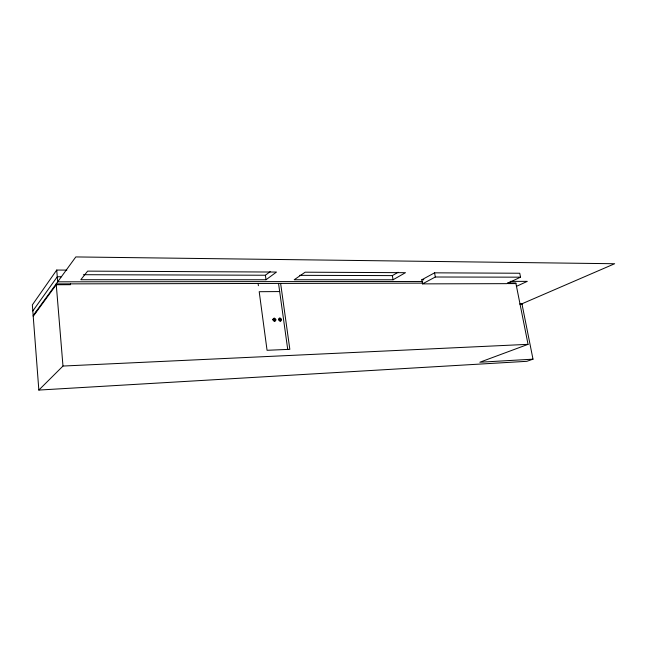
<?xml version="1.0" encoding="UTF-8"?>
<svg xmlns="http://www.w3.org/2000/svg" width="647" height="647" viewBox="0 0 647 647"><rect width="100%" height="100%" fill="white"/><g stroke="black" fill="none" stroke-linecap="round" stroke-linejoin="round"><path stroke-width="0.97" d="M66.827 270.106L56.726 270.05L32.35 304.899L38.844 390.068L526.82 361.317L532.999 359.166L521.935 303.799L614.65 263.733L75.812 256.932L33.159 315.534M32.811 310.972L57.284 276.762L61.319 276.77M33.223 316.302L56.257 284.737L70.539 284.696L70.466 283.863M38.844 390.068L62.985 366.048L528.057 344.341L515.813 282.941L507.636 282.957L507.766 283.588L515.942 283.572M83.374 274.7L265.399 275.234L270.22 271.635M266.014 279.755L276.487 272.055L87.628 271.125L80.81 279.714L266.014 279.755L265.399 275.234M299.618 275.339L392.357 275.606L398.131 272.266M393.061 279.771L405.459 272.686L305.149 272.193L294.207 279.755L393.061 279.771L392.357 275.606M421.804 279.779L434.574 272.832L519.751 273.244L520.544 277.175L506.787 283.653L422.523 283.871L421.804 279.779L423.809 279.779M422.523 283.871L435.326 277.005L520.544 277.175M516.395 286.378L527.273 281.364L510.103 281.38M528.057 344.341L479.831 362.231L532.999 359.166M274.603 321.26L274.215 318.235M272.994 319.772L275.824 319.723M278.647 319.642L281.461 319.578M519.937 303.831L521.935 303.799M520.051 304.397L522.048 304.365M279.674 291.562L259.204 291.708L267.057 350.294L289.832 349.323L280.628 283.426M422.831 283.135L56.192 283.896L62.985 366.048M422.248 281.469L57.704 281.817L56.726 270.05M434.574 272.832L435.326 277.005M278.542 283.435L287.729 349.412M279.852 318.106L280.264 321.114M258.104 283.475L258.404 285.715M35.634 312.137L35.69 312.913M278.647 319.254A1.561 1.359 57.4 0 0 280.62 321.058A1.561 1.359 57.4 0 0 280.903 318.518A1.561 1.359 57.4 0 0 278.647 319.254M272.985 319.383A1.569 1.367 56.9 0 0 274.967 321.203A1.569 1.367 56.9 0 0 275.274 318.664A1.569 1.367 56.9 0 0 272.985 319.383"/></g></svg>
